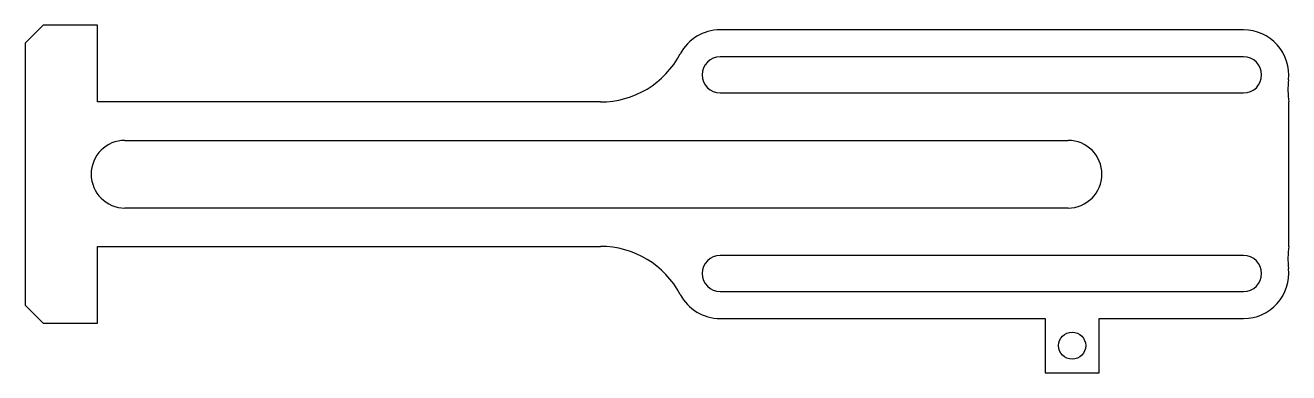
# Model space of a CAD drawing. Header units: millimetres. Extents: x -140 to 0, y -22 to 16.
import ezdxf

# ---------------------------------------------------------------- set-up
doc = ezdxf.new("R2010")
doc.units = ezdxf.units.MM

msp = doc.modelspace()

# ---------------------------------------------------------------- linework, layer by layer
at = {"color": 7, "linetype": 'Continuous', "lineweight": 25}
for p, q in [((-138, 16.5), (-140, 14.5)), ((-132, 16.5), (-138, 16.5)), ((-132, 8), (-132, 16.5)), ((-5, 16), (-63, 16)), ((-140, 14.5), (-140, -14.5)), ((-5, 13), (-63, 13)), ((-63, 9), (-5, 9)), ((-76.27, 8), (-132, 8)), ((0, -8), (0, 8)), ((-128.95, 3.75), (-24.45, 3.75)), ((-24.45, -3.75), (-128.95, -3.75)), ((-132, -16.5), (-132, -8)), ((-132, -8), (-76.27, -8)), ((-5, -9), (-63, -9)), ((-63, -13), (-5, -13)), ((-140, -14.5), (-138, -16.5)), ((-138, -16.5), (-132, -16.5)), ((-63, -16), (-27, -16)), ((-27, -16), (-27, -22)), ((-21, -22), (-21, -16)), ((-21, -16), (-5, -16)), ((-27, -22), (-21, -22))]:
    msp.add_line(p, q, dxfattribs=at)
msp.add_circle((-24, -19), 1.5, dxfattribs=at)
for centre, radius, start, end in [((-63, 11), 5, 90, 152.1819), ((-5, 11), 5, 353.6766, 90), ((-76.27, 18), 10, 270, 332.1819), ((-63, 11), 2, 90, 270), ((-5, 11), 2, 270, 90), ((9.91, 9.35), 10, 173.6766, 187.7465), ((-128.95, 0), 3.75, 90, 270), ((-24.45, 0), 3.75, 270, 90), ((-76.27, -18), 10, 27.8181, 90), ((9.91, -9.35), 10, 172.2535, 186.3234), ((-63, -11), 2, 90, 270), ((-5, -11), 2, 270, 90), ((-5, -11), 5, 270, 6.3234), ((-63, -11), 5, 207.8181, 270)]:
    msp.add_arc(centre, radius, start, end, dxfattribs=at)

doc.saveas('drawing.dxf')
